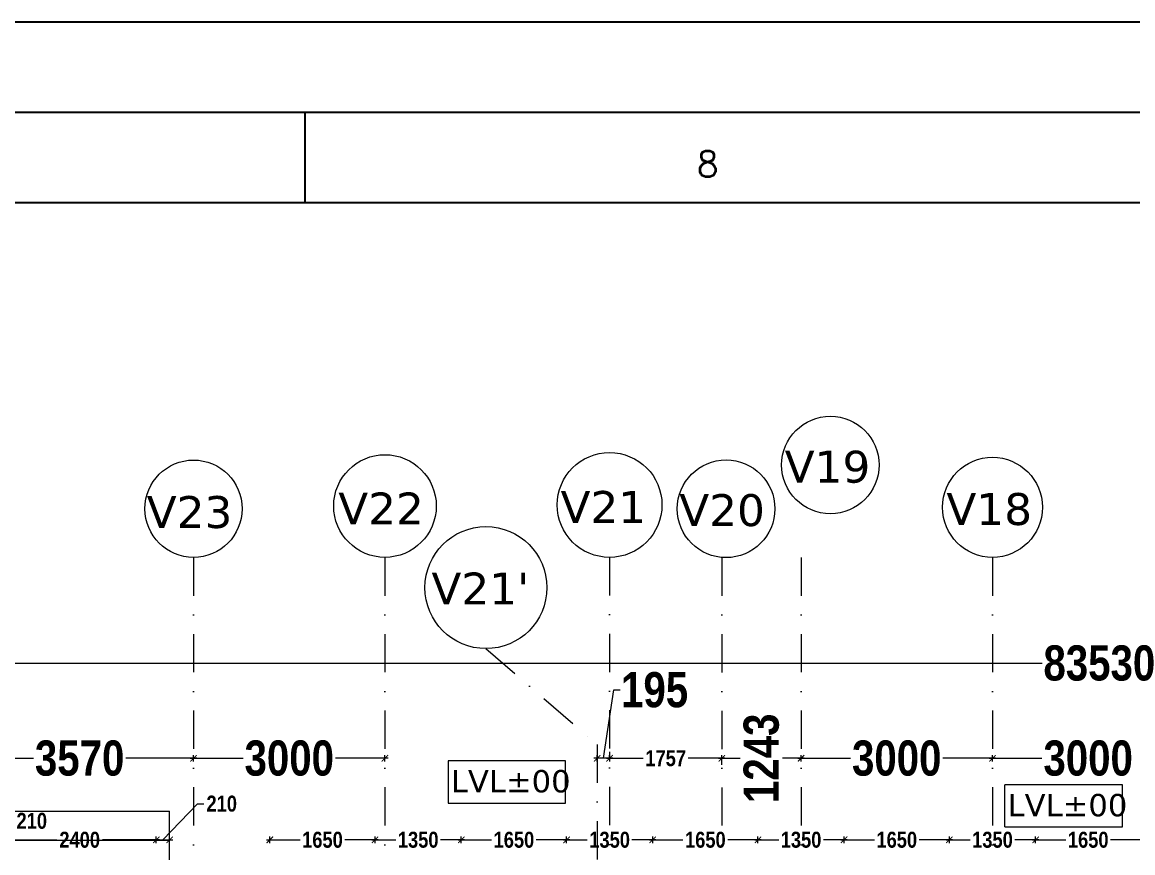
# Model space of a CAD drawing. Header units: millimetres. Extents: x -3092162 to 4513894, y -12317808 to 1849994.
# Drawn here: x -431629 to -414225, y -5812455 to -5799449 of the extents above; entities that cross this region are included whole.
import ezdxf
from ezdxf.enums import TextEntityAlignment as Align

# ---------------------------------------------------------------- set-up
doc = ezdxf.new("R2010")
doc.units = ezdxf.units.MM
doc.header["$LTSCALE"] = 2
doc.header["$MEASUREMENT"] = 0
doc.linetypes.add('DASHDOT', pattern=[1, 0.5, -0.25, 0, -0.25])
for name, color, linetype, lineweight in [('D DIM', 250, 'Continuous', 9), ('GRID', 251, 'DASHDOT', 5), ('ST TEXT', 251, 'DASHDOT', 5), ('STAIR', 252, 'Continuous', 9), ('TEXT', 7, 'Continuous', 13)]:
    doc.layers.add(name, color=color, linetype=linetype, lineweight=lineweight)
doc.layers.add('formate', color=7, linetype='Continuous')
doc.styles.add('5555', font='romans.shx', dxfattribs={"height": 125})
doc.styles.add('COLOUMNN DIM', font='ARIALNB.TTF', dxfattribs={"height": 550})
doc.styles.add('INNER DIM', font='ARIALNB.TTF', dxfattribs={"height": 250})
doc.styles.add('style2', font='verdana.ttf')

# ---------------------------------------------------------------- blocks, each defined once
blk = doc.blocks.new('sdfs')
at = {"layer": 'formate', "color": 0}
for p, q in [((-2732082, -7666596), (-2862742, -7666596)), ((-2733180, -7667695), (-2861643, -7667695)), ((-2815300, -7667695), (-2815300, -7668793)), ((-2734278, -7668793), (-2856152, -7668793))]:
    blk.add_line(p, q, dxfattribs=at)
at = {"layer": 'formate', "color": 0, "style": '5555'}
blk.add_text('8', height=311, dxfattribs=at).set_placement((-2810393, -7668476), align=Align.CENTER)
blk = doc.blocks.new('_ArchTick')
at = {"color": 0, "linetype": 'ByBlock', "const_width": 0.15}
blk.add_lwpolyline([(-0.5, -0.5), (0.5, 0.5)], dxfattribs=at)

msp = doc.modelspace()

# ---------------------------------------------------------------- linework, layer by layer
at = {"layer": 'D DIM', "ltscale": 100}
for p, q in [((-456564.3, -5809486.7), (-415647, -5809486.7)), ((-422522, -5810975.9), (-422360, -5809905.2)), ((-422360, -5809905.2), (-422260, -5809905.2)), ((-432564.3, -5810975.9), (-431453.1, -5810975.9)), ((-428894.7, -5810975.9), (-430005.9, -5810975.9)), ((-428994.7, -5810975.9), (-428168.1, -5810975.9)), ((-428944.7, -5811025.9), (-428944.7, -5810925.9)), ((-428944.7, -5811025.9), (-428944.7, -5810925.9)), ((-425894.3, -5810975.9), (-426720.9, -5810975.9)), ((-425944.3, -5811025.9), (-425944.3, -5810925.9)), ((-422374.3, -5810975.9), (-422669.7, -5810975.9)), ((-422619.7, -5811025.9), (-422619.7, -5810925.9)), ((-422474.3, -5810975.9), (-421896.5, -5810975.9)), ((-422424.3, -5810875.9), (-422424.3, -5811025.9)), ((-422424.3, -5810975.9), (-422424.3, -5810925.9)), ((-420617, -5810975.9), (-421194.8, -5810975.9)), ((-420717, -5810975.9), (-420376.3, -5810975.9)), ((-420667, -5811025.9), (-420667, -5810925.9)), ((-420667, -5811075.9), (-420667, -5810925.9)), ((-419374.3, -5810975.9), (-419715, -5810975.9)), ((-419474.3, -5810975.9), (-418648.1, -5810975.9)), ((-419424.3, -5811025.9), (-419424.3, -5810925.9)), ((-419424.3, -5811025.9), (-419424.3, -5810925.9)), ((-416374.7, -5810975.9), (-417200.9, -5810975.9)), ((-416474.7, -5810975.9), (-415648.1, -5810975.9)), ((-416424.7, -5811025.9), (-416424.7, -5810925.9)), ((-416424.7, -5811025.9), (-416424.7, -5810925.9)), ((-429423.9, -5812252.8), (-428881.3, -5811686.9)), ((-428881.3, -5811686.9), (-428781.3, -5811686.9)), ((-429528.9, -5812302.8), (-429528.9, -5812202.8)), ((-429528.9, -5812302.8), (-429528.9, -5812202.8)), ((-429318.9, -5812302.8), (-429318.9, -5812202.8)), ((-427748.9, -5812302.8), (-427748.9, -5812202.8)), ((-426098.9, -5812302.8), (-426098.9, -5812202.8)), ((-426098.9, -5812302.8), (-426098.9, -5812202.8)), ((-424748.9, -5812302.8), (-424748.9, -5812202.8)), ((-424748.9, -5812302.8), (-424748.9, -5812202.8)), ((-423098.9, -5812302.8), (-423098.9, -5812202.8)), ((-423098.9, -5812302.8), (-423098.9, -5812202.8)), ((-421748.9, -5812302.8), (-421748.9, -5812202.8)), ((-421748.9, -5812302.8), (-421748.9, -5812202.8)), ((-420098.9, -5812302.8), (-420098.9, -5812202.8)), ((-420098.9, -5812302.8), (-420098.9, -5812202.8)), ((-418748.9, -5812302.8), (-418748.9, -5812202.8)), ((-418748.9, -5812302.8), (-418748.9, -5812202.8)), ((-417098.9, -5812302.8), (-417098.9, -5812202.8)), ((-417098.9, -5812302.8), (-417098.9, -5812202.8)), ((-415748.9, -5812302.8), (-415748.9, -5812202.8)), ((-415748.9, -5812302.8), (-415748.9, -5812202.8)), ((-431978.9, -5812252.8), (-431086.9, -5812252.8)), ((-429478.9, -5812252.8), (-430370.9, -5812252.8)), ((-429578.9, -5812252.8), (-429268.9, -5812252.8)), ((-427798.9, -5812252.8), (-427274.1, -5812252.8)), ((-426048.9, -5812252.8), (-426573.7, -5812252.8)), ((-426148.9, -5812252.8), (-425774.1, -5812252.8)), ((-424698.9, -5812252.8), (-425073.7, -5812252.8)), ((-424798.9, -5812252.8), (-424274.1, -5812252.8)), ((-423048.9, -5812252.8), (-423573.7, -5812252.8)), ((-423148.9, -5812252.8), (-422774.1, -5812252.8)), ((-421698.9, -5812252.8), (-422073.7, -5812252.8)), ((-421798.9, -5812252.8), (-421274.1, -5812252.8)), ((-420048.9, -5812252.8), (-420573.7, -5812252.8)), ((-420148.9, -5812252.8), (-419774.1, -5812252.8)), ((-418698.9, -5812252.8), (-419073.7, -5812252.8)), ((-418798.9, -5812252.8), (-418274.1, -5812252.8)), ((-417048.9, -5812252.8), (-417573.7, -5812252.8)), ((-417148.9, -5812252.8), (-416774.1, -5812252.8)), ((-415698.9, -5812252.8), (-416073.7, -5812252.8)), ((-415798.9, -5812252.8), (-415274.1, -5812252.8)), ((-414048.9, -5812252.8), (-414573.7, -5812252.8))]:
    msp.add_line(p, q, dxfattribs=at)
at = {"layer": 'GRID', "color": 5, "ltscale": 600}
for p, q in [((-428944.7, -5807829.3), (-428944.7, -5892623.2)), ((-425944.3, -5807829.3), (-425944.3, -5892623.2)), ((-422424.3, -5807824.4), (-422424.3, -5892623.2)), ((-420667, -5807830.3), (-420667, -5892622.2)), ((-419424.3, -5807829.3), (-419424.3, -5892623.2)), ((-416424.3, -5807829.3), (-416424.3, -5892623.2)), ((-424362.1, -5809258.2), (-422619.7, -5810760)), ((-422619.7, -5810760), (-422619.7, -5889692.4))]:
    msp.add_line(p, q, dxfattribs=at)
at = {"layer": 'ST TEXT', "linetype": 'ByBlock', "ltscale": 1200}
for centre, radius in [((-418964.7, -5806382.6), 764.2), ((-428944.7, -5807067.4), 762), ((-425944.3, -5807025.2), 804.1), ((-422424.3, -5807008.6), 820.6), ((-420599.3, -5807068.3), 765), ((-416424.3, -5807045.7), 783.6), ((-424362.1, -5808303), 955.2)]:
    msp.add_circle(centre, radius, dxfattribs=at)
at = {"layer": 'STAIR', "ltscale": 100}
for p, q in [((-432139.3, -5811806.2), (-429319.3, -5811806.2)), ((-429319.3, -5813156.2), (-429319.3, -5811806.2)), ((-432139.3, -5812256.2), (-429319.3, -5812256.2))]:
    msp.add_line(p, q, dxfattribs=at)
at = {"layer": 'TEXT', "ltscale": 0.1}
for p, q in [((-423113.4, -5811016.3), (-424955.3, -5811016.3)), ((-424955.3, -5811016.3), (-424955.3, -5811676.1)), ((-423113.4, -5811676.1), (-423113.4, -5811016.3)), ((-414388.9, -5811390.8), (-416230.8, -5811390.8)), ((-416230.8, -5812050.6), (-416230.8, -5811390.8)), ((-414388.9, -5812050.6), (-414388.9, -5811390.8)), ((-424955.3, -5811676.1), (-423113.4, -5811676.1)), ((-416230.8, -5812050.6), (-414388.9, -5812050.6))]:
    msp.add_line(p, q, dxfattribs=at)

# ---------------------------------------------------------------- block references
at = {"layer": 'D DIM', "ltscale": 100, "xscale": 100, "yscale": 100, "zscale": 100, "rotation": 180}
for p in [(-428944.7, -5810975.9), (-422619.7, -5810975.9), (-422424.3, -5810975.9), (-420667, -5810975.9), (-419424.3, -5810975.9), (-416424.7, -5810975.9), (-429528.9, -5812252.8), (-427748.9, -5812252.8), (-426098.9, -5812252.8), (-424748.9, -5812252.8), (-423098.9, -5812252.8), (-421748.9, -5812252.8), (-420098.9, -5812252.8), (-418748.9, -5812252.8), (-417098.9, -5812252.8), (-415748.9, -5812252.8)]:
    msp.add_blockref('_ArchTick', p, dxfattribs=at)
at = {"layer": 'D DIM', "ltscale": 100, "xscale": 100, "yscale": 100, "zscale": 100}
for p in [(-428944.7, -5810975.9), (-425944.3, -5810975.9), (-422424.3, -5810975.9), (-420667, -5810975.9), (-419424.3, -5810975.9), (-416424.7, -5810975.9), (-429528.9, -5812252.8), (-429318.9, -5812252.8), (-426098.9, -5812252.8), (-424748.9, -5812252.8), (-423098.9, -5812252.8), (-421748.9, -5812252.8), (-420098.9, -5812252.8), (-418748.9, -5812252.8), (-417098.9, -5812252.8), (-415748.9, -5812252.8)]:
    msp.add_blockref('_ArchTick', p, dxfattribs=at)
at = {"layer": 'formate', "xscale": 1.287321868643671, "yscale": 1.287321868643671, "zscale": 1.287321868643671}
msp.add_blockref('sdfs', (3196994.4, 4069928.1), dxfattribs=at)

# ---------------------------------------------------------------- texts
at = {"layer": 'D DIM', "ltscale": 100, "attachment_point": 5}
for s, insert, char_height, style in [('\\A1;83530', (-414749.3, -5809486.7), 550, 'COLOUMNN DIM'), ('\\A1;195', (-421718.9, -5809905.2), 550, 'COLOUMNN DIM'), ('\\A1;3570', (-430729.5, -5810975.9), 550, 'COLOUMNN DIM'), ('\\A1;3000', (-427444.5, -5810975.9), 550, 'COLOUMNN DIM'), ('\\A1;1757', (-421545.6, -5810975.9), 250, 'INNER DIM'), ('\\A1;3000', (-417924.5, -5810975.9), 550, 'COLOUMNN DIM'), ('\\A1;3000', (-414924.5, -5810975.9), 550, 'COLOUMNN DIM'), ('\\A1;210', (-428502.9, -5811686.9), 250, 'INNER DIM'), ('\\A1;210', (-431479.6, -5811957), 250, 'INNER DIM'), ('\\A1;2400', (-430728.9, -5812252.8), 250, 'INNER DIM'), ('\\A1;1650', (-426923.9, -5812252.8), 250, 'INNER DIM'), ('\\A1;1350', (-425423.9, -5812252.8), 250, 'INNER DIM'), ('\\A1;1650', (-423923.9, -5812252.8), 250, 'INNER DIM'), ('\\A1;1350', (-422423.9, -5812252.8), 250, 'INNER DIM'), ('\\A1;1650', (-420923.9, -5812252.8), 250, 'INNER DIM'), ('\\A1;1350', (-419423.9, -5812252.8), 250, 'INNER DIM'), ('\\A1;1650', (-417923.9, -5812252.8), 250, 'INNER DIM'), ('\\A1;1350', (-416423.9, -5812252.8), 250, 'INNER DIM'), ('\\A1;1650', (-414923.9, -5812252.8), 250, 'INNER DIM')]:
    msp.add_mtext(s, dxfattribs=dict(at, insert=insert, char_height=char_height, style=style))
at = {"layer": 'D DIM', "ltscale": 100, "insert": (-420045.6, -5810975.9), "char_height": 550, "attachment_point": 5, "rotation": 90, "style": 'COLOUMNN DIM'}
msp.add_mtext('\\A1;1243', dxfattribs=at)
at = {"layer": 'ST TEXT', "lineweight": 50, "style": 'style2'}
for s, height, p in [('V19', 500, (-419680.5, -5806659.1)), ('V22', 500, (-426676.7, -5807313.8)), ('V21', 500, (-423193.2, -5807289.7)), ('V20', 500, (-421332.8, -5807339.1)), ('V18', 500, (-417146.1, -5807321.9)), ('V23', 500, (-429678.2, -5807369.1)), ("V21'", 499.95, (-425216.3, -5808567.2))]:
    msp.add_text(s, height=height, dxfattribs=at).set_placement(p)
at = {"layer": 'TEXT', "lineweight": 50, "style": 'style2'}
for p in [(-424912, -5811509.4), (-416187.5, -5811883.9)]:
    msp.add_text('LVL±00', height=350, dxfattribs=at).set_placement(p)

doc.saveas('drawing.dxf')
